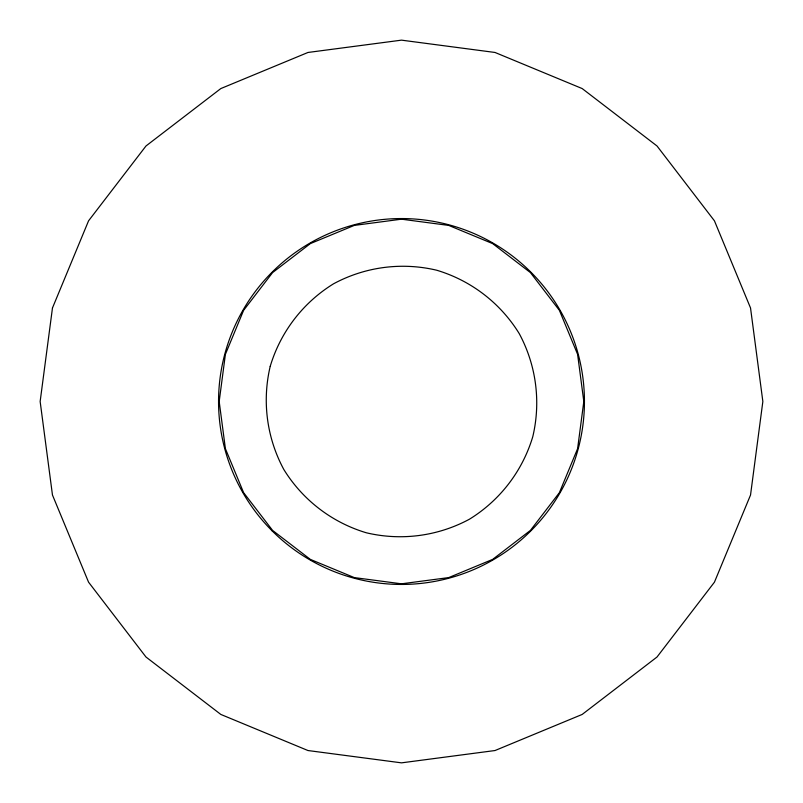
<?xml version="1.0" encoding="UTF-8"?>
<svg xmlns="http://www.w3.org/2000/svg" width="803" height="803" viewBox="0 0 803 803"><rect width="100%" height="100%" fill="white"/><g stroke="black" fill="none" stroke-linecap="round" stroke-linejoin="round"><path stroke-width="1.2" d="M52.466 307.981L40.15 401.5L52.466 495.019L88.561 582.175L145.985 657.015L220.825 714.439L307.981 750.534L401.5 762.85L495.019 750.534L582.175 714.439L657.015 657.015L714.439 582.175L750.534 495.019L762.85 401.5L750.534 307.981L714.439 220.825L657.015 145.985L582.175 88.561L495.019 52.466L401.5 40.15L307.981 52.466L220.825 88.561L145.985 145.985L88.561 220.825L52.466 307.981M225.402 354.314L219.189 401.5L225.402 448.686L243.61 492.661L272.588 530.412L310.339 559.39L354.314 577.598L401.5 583.811L448.686 577.598L492.661 559.39L530.412 530.412L559.39 492.661L577.598 448.686L583.811 401.5L577.598 354.314L559.39 310.339L530.412 272.588L492.661 243.61L448.686 225.402L401.5 219.189L354.314 225.402L310.339 243.61L272.588 272.588L243.61 310.339L225.402 354.314M270.22 366.319C261.939 401.229 266.767 437.886 283.8 469.454C302.621 499.988 331.96 522.502 366.319 532.78C401.229 541.061 437.886 536.233 469.454 519.2C499.988 500.379 522.502 471.04 532.78 436.681C541.061 401.771 536.233 365.114 519.2 333.546C500.379 303.012 471.04 280.498 436.681 270.22C401.771 261.939 365.114 266.767 333.546 283.8C303.012 302.621 280.498 331.96 270.22 366.319M272.137 530.863A182.943 182.943 0 0 0 578.21 448.847A182.943 182.943 0 0 0 354.153 224.79A182.943 182.943 0 0 0 272.137 530.863"/></g></svg>
